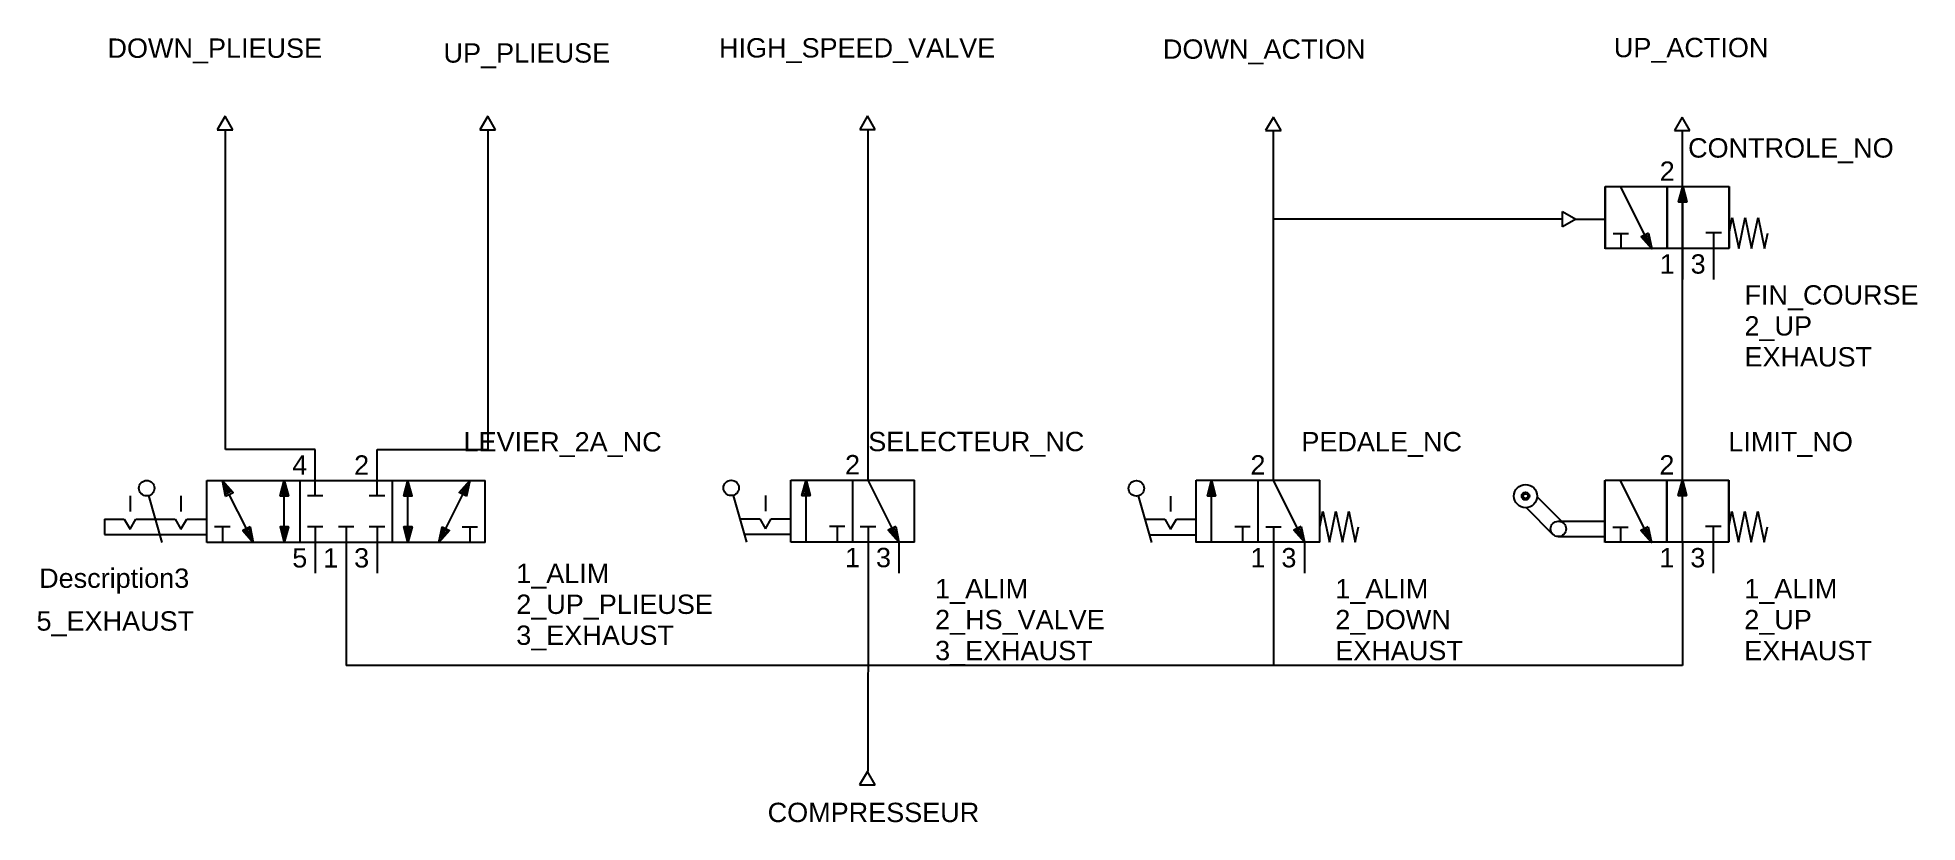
# Model space of a CAD drawing. Header units: millimetres. Extents: x 188 to 431, y 124 to 225.
import ezdxf
from ezdxf.enums import TextEntityAlignment as Align

# ---------------------------------------------------------------- set-up
doc = ezdxf.new("R2010")
doc.units = ezdxf.units.MM
for name, color, linetype in [('REX_TECHDATA', 70, 'Continuous'), ('REX_TECHPOS', 4, 'Continuous'), ('RHS_SYMLINE1', 50, 'Continuous'), ('RHS_SYMLINE2', 80, 'Continuous'), ('RHS_SYMTEXT1', 70, 'Continuous'), ('SCHRAFFUR', 9, 'Continuous'), ('SCHRAFFUR_POLI', 9, 'Continuous')]:
    doc.layers.add(name, color=color, linetype=linetype)
doc.styles.get("Standard").update_dxf_attribs({"font": 'arial.ttf'})

msp = doc.modelspace()

# ---------------------------------------------------------------- linework, layer by layer
at = {"layer": 'RHS_SYMLINE1'}
for p, q in [((212.44, 215.07), (211.44, 213.34)), ((213.44, 213.34), (212.44, 215.07)), ((246.4, 215.07), (245.4, 213.34)), ((247.4, 213.34), (246.4, 215.07)), ((295.51, 215.11), (294.51, 213.37)), ((296.51, 213.37), (295.51, 215.11)), ((347.99, 214.95), (346.99, 213.22)), ((348.99, 213.22), (347.99, 214.95)), ((400.84, 214.97), (399.84, 213.24)), ((401.84, 213.24), (400.84, 214.97)), ((211.44, 213.34), (213.44, 213.34)), ((245.4, 213.34), (247.4, 213.34)), ((294.51, 213.37), (296.51, 213.37)), ((346.99, 213.22), (348.99, 213.22)), ((399.84, 213.24), (401.84, 213.24)), ((390.91, 205.98), (406.91, 205.98)), ((390.91, 197.98), (390.91, 205.98)), ((390.91, 197.94), (390.91, 205.94)), ((390.91, 205.94), (390.91, 197.94)), ((398.91, 205.98), (398.91, 197.98)), ((398.91, 197.98), (398.91, 205.98)), ((398.92, 198.01), (398.92, 206.01)), ((406.91, 197.98), (406.91, 205.98)), ((406.92, 206.01), (406.92, 198.01)), ((385.38, 202.76), (387.12, 201.76)), ((385.38, 200.76), (385.38, 202.76)), ((387.12, 201.76), (385.38, 200.76)), ((406.91, 199.98), (407.33, 201.98)), ((407.33, 201.98), (408.16, 197.98)), ((408.16, 197.98), (409, 201.98)), ((409, 201.98), (409.83, 197.98)), ((409.83, 197.98), (410.66, 201.98)), ((410.66, 201.98), (411.5, 197.98)), ((391.91, 199.94), (393.91, 199.94)), ((392.91, 199.94), (392.91, 197.94)), ((405.92, 200.01), (403.92, 200.01)), ((404.92, 200.01), (404.92, 198.01)), ((411.49, 197.99), (411.91, 199.98)), ((406.91, 197.98), (390.91, 197.98)), ((210.09, 167.99), (246.09, 167.99)), ((210.09, 159.99), (210.09, 167.99)), ((222.09, 167.99), (222.09, 159.99)), ((224.09, 165.99), (224.09, 167.99)), ((232.09, 165.99), (232.09, 167.99)), ((234.09, 159.99), (234.09, 167.99)), ((246.09, 159.99), (246.09, 167.99)), ((285.58, 168.03), (301.58, 168.03)), ((285.58, 160.03), (285.58, 168.03)), ((293.58, 168.03), (293.58, 160.03)), ((301.58, 160.03), (301.58, 168.03)), ((337.99, 159.97), (337.99, 167.97)), ((338, 168.01), (354, 168.01)), ((338, 160.01), (338, 168.01)), ((346, 168.01), (346, 160.01)), ((354, 160.01), (354, 168.01)), ((390.87, 159.97), (390.87, 167.97)), ((390.87, 167.97), (390.87, 159.97)), ((390.88, 168.01), (406.88, 168.01)), ((390.88, 160.01), (390.88, 168.01)), ((398.88, 160.04), (398.88, 168.04)), ((398.88, 168.01), (398.88, 160.01)), ((398.88, 160.01), (398.88, 168.01)), ((406.88, 168.04), (406.88, 160.04)), ((406.88, 160.01), (406.88, 168.01)), ((200.15, 165.99), (200.15, 163.99)), ((204.31, 159.99), (202.59, 166.03)), ((206.74, 165.99), (206.74, 163.99)), ((225.09, 165.99), (223.09, 165.99)), ((233.09, 165.99), (231.09, 165.99)), ((279.89, 160.03), (278.17, 166.07)), ((282.32, 166.03), (282.32, 164.03)), ((332.28, 159.97), (330.55, 166.01)), ((334.71, 165.97), (334.71, 163.97)), ((382.1, 165.89), (385.55, 162.44)), ((196.87, 162.99), (199.4, 162.99)), ((196.87, 162.99), (196.87, 160.99)), ((199.4, 162.99), (200.15, 161.69)), ((200.15, 161.69), (200.9, 162.99)), ((200.9, 162.99), (203.44, 162.99)), ((203.46, 162.99), (205.99, 162.99)), ((205.99, 162.99), (206.74, 161.69)), ((206.74, 161.69), (207.49, 162.99)), ((207.49, 162.99), (210.03, 162.99)), ((279.04, 163.03), (281.57, 163.03)), ((281.57, 163.03), (282.32, 161.73)), ((282.32, 161.73), (283.07, 163.03)), ((283.07, 163.03), (285.61, 163.03)), ((331.42, 162.97), (333.96, 162.97)), ((333.96, 162.97), (334.71, 161.68)), ((334.71, 161.68), (335.46, 162.97)), ((335.46, 162.97), (337.99, 162.97)), ((354, 162.01), (354.41, 164.01)), ((354.41, 164.01), (355.25, 160.01)), ((355.25, 160.01), (356.08, 164.01)), ((356.08, 164.01), (356.91, 160.01)), ((356.91, 160.01), (357.75, 164.01)), ((357.75, 164.01), (358.58, 160.01)), ((380.68, 164.48), (384.14, 161.02)), ((406.88, 162.01), (407.29, 164.01)), ((407.29, 164.01), (408.13, 160.01)), ((408.13, 160.01), (408.96, 164.01)), ((408.96, 164.01), (409.79, 160.01)), ((409.79, 160.01), (410.63, 164.01)), ((410.63, 164.01), (411.46, 160.01)), ((196.87, 160.99), (210.03, 160.99)), ((213.09, 161.99), (211.09, 161.99)), ((212.09, 161.99), (212.09, 159.99)), ((225.09, 161.99), (223.09, 161.99)), ((224.09, 161.99), (224.09, 159.99)), ((229.09, 161.99), (227.09, 161.99)), ((228.09, 161.99), (228.09, 159.99)), ((233.09, 161.99), (231.09, 161.99)), ((232.09, 161.99), (232.09, 159.99)), ((243.09, 161.99), (245.09, 161.99)), ((244.09, 161.99), (244.09, 159.99)), ((279.61, 161.03), (285.61, 161.03)), ((292.58, 162.03), (290.58, 162.03)), ((291.58, 162.03), (291.58, 160.03)), ((294.58, 162.03), (296.58, 162.03)), ((295.58, 162.03), (295.58, 160.03)), ((331.99, 160.97), (337.99, 160.97)), ((345, 162.01), (343, 162.01)), ((344, 162.01), (344, 160.01)), ((347, 162.01), (349, 162.01)), ((348, 162.01), (348, 160.01)), ((358.58, 160.02), (359, 162.01)), ((384.84, 162.73), (390.84, 162.73)), ((384.84, 160.73), (390.84, 160.73)), ((391.87, 161.97), (393.87, 161.97)), ((392.87, 161.97), (392.87, 159.97)), ((405.88, 162.04), (403.88, 162.04)), ((404.88, 162.04), (404.88, 160.04)), ((411.46, 160.02), (411.88, 162.01)), ((246.09, 159.99), (210.09, 159.99)), ((301.58, 160.03), (285.58, 160.03)), ((354, 160.01), (338, 160.01)), ((406.88, 160.01), (390.88, 160.01)), ((295.49, 130.38), (294.49, 128.64)), ((296.49, 128.64), (295.49, 130.38)), ((294.49, 128.64), (296.49, 128.64))]:
    msp.add_line(p, q, dxfattribs=at)
for centre, radius in [((202.31, 166.99), 1), ((277.89, 167.03), 1), ((330.28, 166.97), 1), ((380.6, 165.97), 0.5)]:
    msp.add_circle(centre, radius, dxfattribs=at)
at = {"layer": 'RHS_SYMLINE1', "linetype": 'Continuous'}
for centre, radius in [((380.6, 165.97), 1.5), ((384.84, 161.73), 1)]:
    msp.add_circle(centre, radius, dxfattribs=at)
at = {"layer": 'RHS_SYMLINE2'}
for p, q in [((212.51, 171.99), (212.51, 213.2)), ((246.46, 171.99), (246.46, 213.2)), ((295.58, 172.03), (295.58, 213.23)), ((348, 172.01), (347.99, 213.21)), ((400.88, 172.01), (400.91, 213.21)), ((400.91, 205.98), (400.91, 209.98)), ((396.01, 199.72), (392.91, 205.94)), ((400.38, 204.01), (400.92, 206.01)), ((401.45, 204.01), (400.92, 206.01)), ((348.01, 201.8), (385.38, 201.8)), ((387.12, 201.76), (390.91, 201.76)), ((400.38, 204.01), (401.45, 204.01)), ((400.92, 198.01), (400.92, 204.01)), ((396.49, 199.96), (395.53, 199.48)), ((395.53, 199.48), (396.91, 197.94)), ((396.49, 199.96), (396.91, 197.94)), ((400.91, 197.98), (400.91, 193.98)), ((404.91, 197.98), (404.91, 193.98)), ((224.09, 171.99), (212.51, 171.99)), ((224.09, 167.99), (224.09, 171.99)), ((232.09, 167.99), (232.09, 171.99)), ((232.09, 171.99), (246.46, 171.99)), ((295.58, 168.03), (295.58, 172.03)), ((348, 168.01), (348, 172.01)), ((400.88, 168.01), (400.88, 172.01)), ((212.51, 165.96), (212.09, 167.99)), ((213.47, 166.44), (212.09, 167.99)), ((219.56, 165.99), (220.09, 167.99)), ((220.63, 165.99), (220.09, 167.99)), ((235.56, 165.99), (236.09, 167.99)), ((236.63, 165.99), (236.09, 167.99)), ((242.72, 166.44), (244.09, 167.99)), ((243.68, 165.96), (244.09, 167.99)), ((287.04, 166.03), (287.58, 168.03)), ((288.11, 166.03), (287.58, 168.03)), ((298.68, 161.81), (295.58, 168.03)), ((339.46, 166.01), (340, 168.01)), ((340.53, 166.01), (340, 168.01)), ((351.1, 161.79), (348, 168.01)), ((395.98, 161.76), (392.87, 167.97)), ((400.34, 166.04), (400.88, 168.04)), ((401.42, 166.04), (400.88, 168.04)), ((212.51, 165.96), (213.47, 166.44)), ((215.2, 161.78), (212.99, 166.2)), ((219.56, 165.99), (220.63, 165.99)), ((220.09, 161.99), (220.09, 165.99)), ((236.63, 165.99), (235.56, 165.99)), ((236.09, 161.99), (236.09, 165.99)), ((240.99, 161.78), (243.2, 166.2)), ((243.68, 165.96), (242.72, 166.44)), ((287.04, 166.03), (288.11, 166.03)), ((287.58, 160.03), (287.58, 166.03)), ((339.46, 166.01), (340.53, 166.01)), ((340, 160.01), (340, 166.01)), ((400.34, 166.04), (401.42, 166.04)), ((400.88, 160.04), (400.88, 166.04)), ((215.68, 162.02), (214.72, 161.54)), ((214.72, 161.54), (216.09, 159.99)), ((215.68, 162.02), (216.09, 159.99)), ((219.56, 161.99), (220.09, 159.99)), ((219.56, 161.99), (220.63, 161.99)), ((220.63, 161.99), (220.09, 159.99)), ((235.56, 161.99), (236.09, 159.99)), ((236.63, 161.99), (235.56, 161.99)), ((236.63, 161.99), (236.09, 159.99)), ((240.51, 162.02), (240.09, 159.99)), ((241.47, 161.54), (240.09, 159.99)), ((240.51, 162.02), (241.47, 161.54)), ((299.16, 162.05), (298.2, 161.57)), ((298.2, 161.57), (299.58, 160.03)), ((299.16, 162.05), (299.58, 160.03)), ((351.58, 162.03), (350.62, 161.55)), ((350.62, 161.55), (352, 160.01)), ((351.58, 162.03), (352, 160.01)), ((396.46, 162), (395.5, 161.52)), ((395.5, 161.52), (396.87, 159.97)), ((396.46, 162), (396.87, 159.97)), ((224.09, 159.99), (224.09, 155.99)), ((228.09, 159.99), (228.09, 155.99)), ((232.09, 159.99), (232.09, 155.99)), ((295.58, 160.03), (295.58, 156.03)), ((299.58, 160.03), (299.58, 156.03)), ((348, 160.01), (348, 156.01)), ((352, 160.01), (352, 156.01)), ((400.88, 160.01), (400.88, 156.01)), ((404.88, 160.01), (404.88, 156.01)), ((228.09, 155.99), (228.09, 144.06)), ((295.58, 156.03), (295.56, 130.42)), ((348.02, 156.01), (348, 144.06)), ((400.9, 156.01), (400.88, 144.06)), ((400.88, 144.06), (228.09, 144.06))]:
    msp.add_line(p, q, dxfattribs=at)
at = {"layer": 'SCHRAFFUR'}
for p, q in [((400.59, 204.23), (400.92, 205.47)), ((400.59, 204.23), (401.25, 204.23)), ((400.77, 204.46), (400.92, 205)), ((400.77, 204.46), (401.06, 204.46)), ((401.25, 204.23), (400.92, 205.47)), ((401.06, 204.46), (400.92, 205)), ((395.81, 199.38), (396.41, 199.68)), ((395.81, 199.38), (396.67, 198.42)), ((396.08, 199.26), (396.34, 199.39)), ((396.34, 199.39), (396.46, 198.84)), ((396.41, 199.68), (396.67, 198.42)), ((396.08, 199.26), (396.46, 198.84)), ((212.59, 166.25), (212.33, 167.51)), ((213.19, 166.55), (212.33, 167.51)), ((212.66, 166.54), (212.54, 167.09)), ((212.92, 166.67), (212.54, 167.09)), ((213.19, 166.55), (212.59, 166.25)), ((212.92, 166.67), (212.66, 166.54)), ((219.76, 166.21), (220.09, 167.46)), ((219.76, 166.21), (220.43, 166.21)), ((219.95, 166.44), (220.09, 166.99)), ((219.95, 166.44), (220.24, 166.44)), ((220.43, 166.21), (220.09, 167.46)), ((220.24, 166.44), (220.09, 166.99)), ((235.76, 166.21), (236.09, 167.46)), ((236.42, 166.21), (235.76, 166.21)), ((235.95, 166.44), (236.09, 166.99)), ((236.24, 166.44), (235.95, 166.44)), ((236.42, 166.21), (236.09, 167.46)), ((236.24, 166.44), (236.09, 166.99)), ((243, 166.55), (243.85, 167.51)), ((243, 166.55), (243.59, 166.25)), ((243.27, 166.67), (243.64, 167.09)), ((243.27, 166.67), (243.53, 166.54)), ((243.53, 166.54), (243.64, 167.09)), ((243.59, 166.25), (243.85, 167.51)), ((287.25, 166.25), (287.58, 167.49)), ((287.25, 166.25), (287.91, 166.25)), ((287.43, 166.48), (287.58, 167.02)), ((287.43, 166.48), (287.73, 166.48)), ((287.91, 166.25), (287.58, 167.49)), ((287.73, 166.48), (287.58, 167.02)), ((339.67, 166.23), (340, 167.47)), ((339.67, 166.23), (340.33, 166.23)), ((339.85, 166.46), (340, 167)), ((339.85, 166.46), (340.14, 166.46)), ((340.33, 166.23), (340, 167.47)), ((340.14, 166.46), (340, 167)), ((400.55, 166.26), (400.88, 167.51)), ((400.55, 166.26), (401.22, 166.26)), ((400.74, 166.49), (400.88, 167.03)), ((400.74, 166.49), (401.03, 166.49)), ((401.22, 166.26), (400.88, 167.51)), ((401.03, 166.49), (400.88, 167.03)), ((215, 161.43), (215.59, 161.73)), ((215, 161.43), (215.85, 160.47)), ((215.27, 161.32), (215.53, 161.45)), ((215.27, 161.32), (215.64, 160.89)), ((215.53, 161.45), (215.64, 160.89)), ((215.59, 161.73), (215.85, 160.47)), ((219.76, 161.77), (220.43, 161.77)), ((219.76, 161.77), (220.09, 160.53)), ((219.95, 161.55), (220.24, 161.55)), ((219.95, 161.55), (220.09, 161)), ((220.43, 161.77), (220.09, 160.53)), ((220.24, 161.55), (220.09, 161)), ((236.42, 161.77), (235.76, 161.77)), ((235.76, 161.77), (236.09, 160.53)), ((236.24, 161.55), (235.95, 161.55)), ((235.95, 161.55), (236.09, 161)), ((236.42, 161.77), (236.09, 160.53)), ((236.24, 161.55), (236.09, 161)), ((240.59, 161.73), (240.33, 160.47)), ((241.19, 161.43), (240.33, 160.47)), ((240.66, 161.45), (240.54, 160.89)), ((240.92, 161.32), (240.54, 160.89)), ((241.19, 161.43), (240.59, 161.73)), ((240.92, 161.32), (240.66, 161.45)), ((298.48, 161.46), (299.08, 161.76)), ((298.48, 161.46), (299.34, 160.5)), ((298.75, 161.35), (299.01, 161.48)), ((298.75, 161.35), (299.13, 160.92)), ((299.01, 161.48), (299.13, 160.92)), ((299.08, 161.76), (299.34, 160.5)), ((350.9, 161.44), (351.49, 161.74)), ((350.9, 161.44), (351.76, 160.48)), ((351.17, 161.33), (351.43, 161.46)), ((351.17, 161.33), (351.54, 160.9)), ((351.43, 161.46), (351.54, 160.9)), ((351.49, 161.74), (351.76, 160.48)), ((395.78, 161.41), (396.37, 161.71)), ((395.78, 161.41), (396.63, 160.45)), ((396.05, 161.29), (396.31, 161.42)), ((396.05, 161.29), (396.42, 160.87)), ((396.31, 161.42), (396.42, 160.87)), ((396.37, 161.71), (396.63, 160.45))]:
    msp.add_line(p, q, dxfattribs=at)
msp.add_circle((380.6, 165.97), 0.3, dxfattribs=at)
at = {"layer": 'SCHRAFFUR_POLI'}
for points in [[(401.45, 204.01), (400.38, 204.01), (400.92, 206.01)], [(400.92, 206.01), (401.45, 204.01), (400.38, 204.01)], [(212.51, 165.96), (213.47, 166.44), (212.09, 167.99)], [(220.09, 167.99), (220.63, 165.99), (219.56, 165.99)], [(220.63, 165.99), (219.56, 165.99), (220.09, 167.99)], [(235.56, 165.99), (236.63, 165.99), (236.09, 167.99)], [(236.09, 167.99), (235.56, 165.99), (236.63, 165.99)], [(243.68, 165.96), (242.72, 166.44), (244.09, 167.99)], [(288.11, 166.03), (287.04, 166.03), (287.58, 168.03)], [(287.58, 168.03), (288.11, 166.03), (287.04, 166.03)], [(340.53, 166.01), (339.46, 166.01), (340, 168.01)], [(340, 168.01), (340.53, 166.01), (339.46, 166.01)], [(401.42, 166.04), (400.34, 166.04), (400.88, 168.04)], [(400.88, 168.04), (401.42, 166.04), (400.34, 166.04)], [(215.68, 162.02), (214.72, 161.54), (216.09, 159.99)], [(220.09, 159.99), (220.63, 161.99), (219.56, 161.99)], [(220.63, 161.99), (219.56, 161.99), (220.09, 159.99)], [(235.56, 161.99), (236.63, 161.99), (236.09, 159.99)], [(236.09, 159.99), (235.56, 161.99), (236.63, 161.99)], [(240.51, 162.02), (241.47, 161.54), (240.09, 159.99)]]:
    msp.add_lwpolyline(points, close=True, dxfattribs=at)
at = {"layer": 'SCHRAFFUR_POLI', "linetype": 'Continuous'}
for points in [[(396.49, 199.96), (396.91, 197.94), (395.53, 199.48)], [(299.16, 162.05), (299.58, 160.03), (298.2, 161.57)], [(351.58, 162.03), (352, 160.01), (350.62, 161.55)], [(396.46, 162), (396.87, 159.97), (395.5, 161.52)]]:
    msp.add_lwpolyline(points, close=True, dxfattribs=at)
at = {"layer": 'SCHRAFFUR_POLI'}
msp.add_circle((380.6, 165.97), 0.5, dxfattribs=at)

# ---------------------------------------------------------------- texts
at = {"layer": 'REX_TECHDATA', "width": 1}
for tag, p in [('FIN_COURSE', (408.91, 191.98)), ('2_UP', (408.91, 187.98)), ('EXHAUST', (408.91, 183.98)), ('Description3', (188.4, 155.36)), ('1_ALIM', (250.09, 155.99)), ('2_UP_PLIEUSE', (250.09, 151.99)), ('1_ALIM', (304.25, 154.01)), ('1_ALIM', (356, 154.01)), ('1_ALIM', (408.88, 154.01)), ('5_EXHAUST', (188.06, 149.83)), ('2_HS_VALVE', (304.25, 150.01)), ('2_DOWN', (356, 150.01)), ('2_UP', (408.88, 150.01)), ('3_EXHAUST', (250.09, 147.99)), ('3_EXHAUST', (304.25, 146.01)), ('EXHAUST', (356, 146.01)), ('EXHAUST', (408.88, 146.01))]:
    msp.add_attdef(tag, text='', height=2.5, dxfattribs=at).set_placement(p, align=Align.MIDDLE_LEFT)
at = {"layer": 'REX_TECHPOS', "color": 240, "true_color": 0xed1f24, "width": 1}
for tag, p in [('DOWN_PLIEUSE', (211.11, 221.88)), ('UP_PLIEUSE', (251.46, 221.26)), ('HIGH_SPEED_VALVE', (294.17, 221.92)), ('DOWN_ACTION', (346.81, 221.76)), ('UP_ACTION', (402.01, 221.96)), ('COMPRESSEUR', (296.28, 123.08))]:
    msp.add_attdef(tag, text='*', height=2.5, dxfattribs=at).set_placement(p, align=Align.BOTTOM_CENTER)
at = {"layer": 'REX_TECHPOS', "width": 1}
for tag, p in [('CONTROLE_NO', (414.91, 208.98)), ('LEVIER_2A_NC', (256.09, 170.99)), ('SELECTEUR_NC', (309.58, 171.03)), ('PEDALE_NC', (362, 171.01)), ('LIMIT_NO', (414.88, 171.01))]:
    msp.add_attdef(tag, text='*', height=2.5, dxfattribs=at).set_placement(p, align=Align.BOTTOM_CENTER)
at = {"layer": 'RHS_SYMTEXT1'}
for s, p in [('2', (398.92, 207.98)), ('1', (398.92, 195.98)), ('3', (402.92, 195.98)), ('4', (222.1, 169.99)), ('2', (230.1, 169.99)), ('2', (293.58, 170.03)), ('2', (346, 170.01)), ('2', (398.88, 170.01)), ('5', (222.1, 157.99)), ('1', (226.1, 157.99)), ('3', (230.1, 157.99)), ('1', (293.58, 158.03)), ('3', (297.58, 158.03)), ('1', (346, 158.01)), ('3', (350, 158.01)), ('1', (398.88, 158.01)), ('3', (402.88, 158.01))]:
    msp.add_text(s, height=2.5, dxfattribs=at).set_placement(p, align=Align.MIDDLE_CENTER)

doc.saveas('drawing.dxf')
